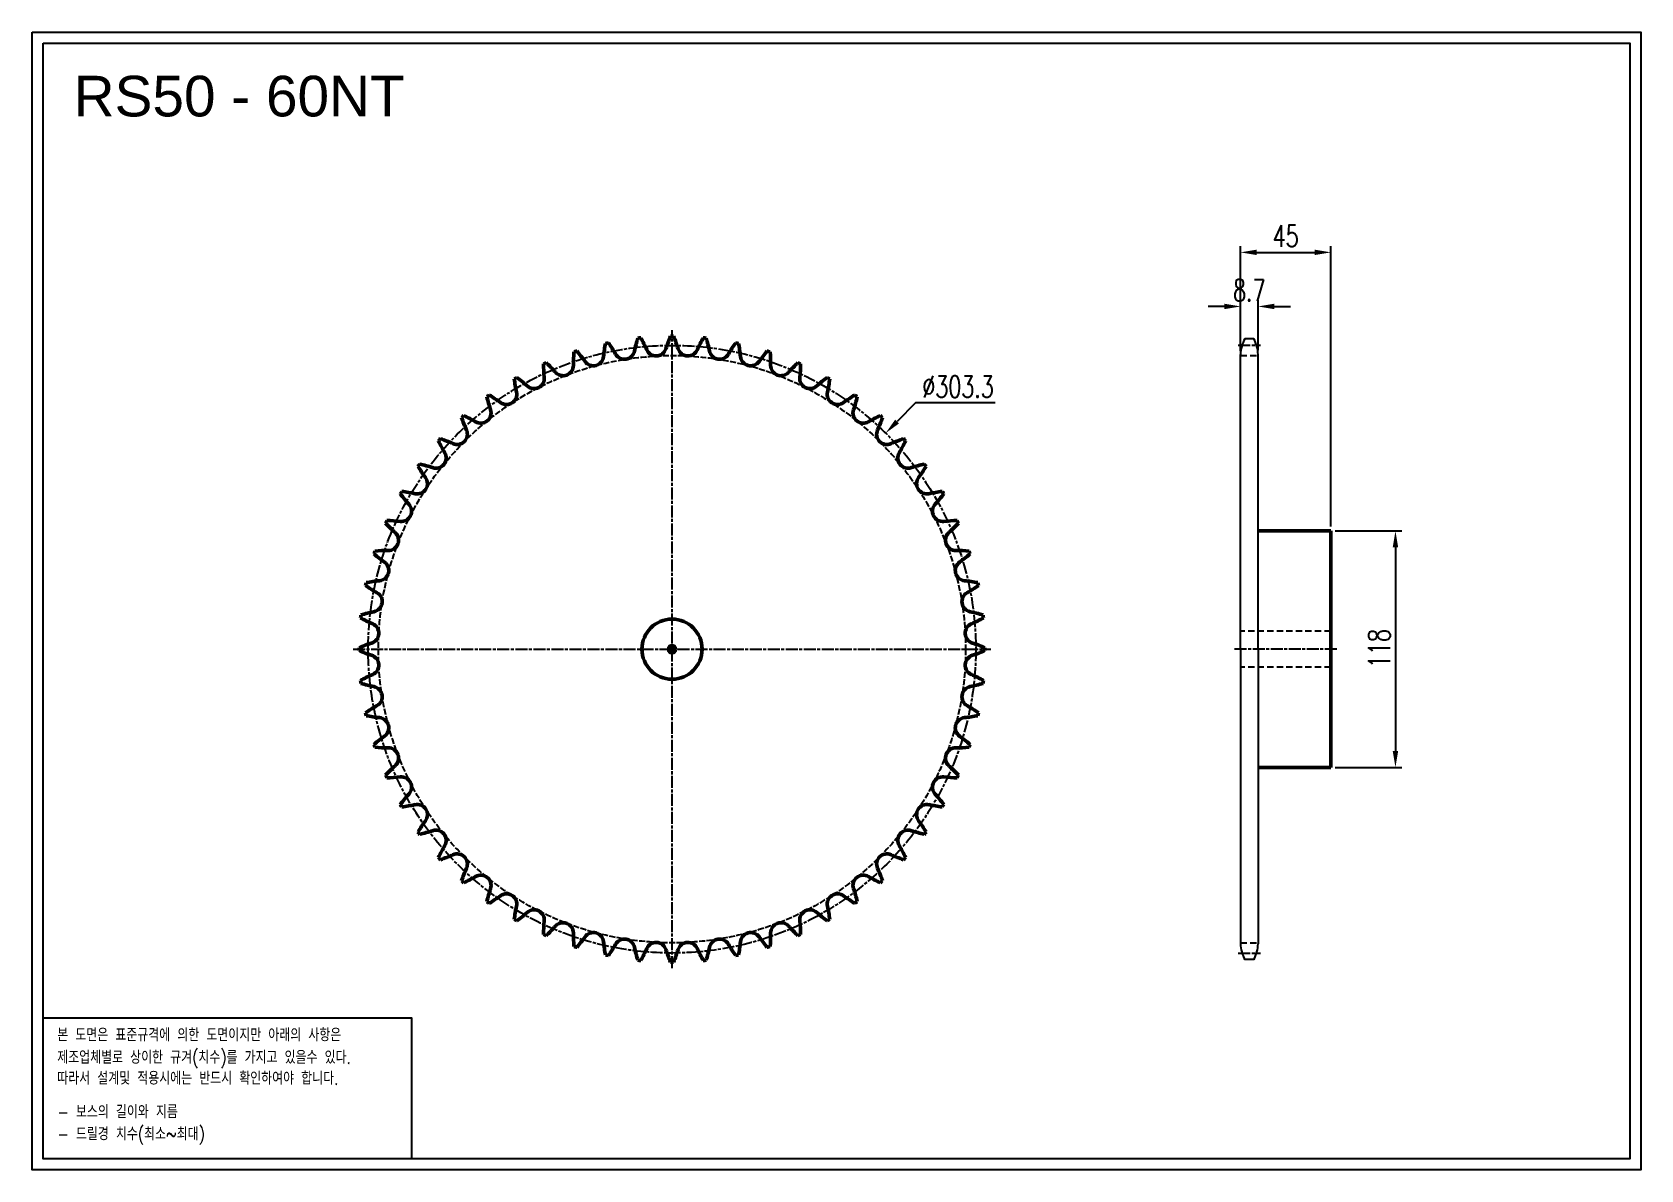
# Model space of a CAD drawing. Header units: millimetres. Extents: x 4 to 807, y 3050 to 3618.
import ezdxf

# ---------------------------------------------------------------- set-up
doc = ezdxf.new("R2010")
doc.units = ezdxf.units.MM
for name, pattern in [('AM_ISO02W050', [7.5, 6, -1.5]), ('AM_ISO02W050x2', [3.75, 3, -0.75]), ('AM_ISO08W050', [18, 12, -1.5, 3, -1.5]), ('AM_ISO08W050x2', [9, 6, -0.75, 1.5, -0.75]), ('HIDDEN', [9.525, 6.35, -3.175])]:
    doc.linetypes.add(name, pattern=pattern)
doc.layers.add('13', color=7, linetype='Continuous', lineweight=50, plot=False)
for name, color, linetype, lineweight in [('20', 7, 'Continuous', 50), ('21', 6, 'AM_ISO02W050', 25), ('22', 30, 'AM_ISO08W050', 25), ('23', 40, 'AM_ISO08W050', 25), ('VIS', 7, 'Continuous', 50)]:
    doc.layers.add(name, color=color, linetype=linetype, lineweight=lineweight)
doc.layers.add('HL', color=2, linetype='HIDDEN')
doc.layers.add('S-DIM', color=7, linetype='Continuous')
doc.styles.add('HAN', font='ROMANS.shx', dxfattribs={"width": 0.7, "bigfont": 'whgtxt.shx'})
doc.styles.add('HSG', font='SIMPLEX.shx', dxfattribs={"width": 0.7, "bigfont": 'HSG.shx'})
doc.styles.get("Standard").update_dxf_attribs({"font": 'arial.ttf'})
doc.dimstyles.new('APP23', dxfattribs={"dimscale": 4.5, "dimtxt": 2.4, "dimasz": 1.8, "dimexe": 0.7, "dimexo": 0.5, "dimgap": 0.6, "dimtad": 1, "dimtoh": 1, "dimdec": 1, "dimrnd": 0.01, "dimzin": 9, "dimdsep": 46, "dimtxsty": 'HSG', "dimcen": 0, "dimclrd": 1, "dimclre": 1, "dimclrt": 256, "dimazin": 2, "dimtp": 1, "dimtm": 1, "dimtfac": 0.5, "dimtdec": 1, "dimtix": 1, "dimtofl": 0, "dimtmove": 0, "dimatfit": 3, "dimfxl": 0, "dimtvp": 1, "dimtolj": 2, "dimlwd": -1, "dimlwe": -1, "dimarcsym": 0})

# ---------------------------------------------------------------- blocks, each defined once
blk = doc.blocks.new('*D1')
at = {"layer": 'Defpoints', "color": 0, "transparency": 16777216}
for p in [(430.24, 3418.06), (216.94, 3202.39)]:
    blk.add_point(p, dxfattribs=at)
at = {"layer": 'S-DIM', "color": 1, "transparency": 16777216}
for p, q in [((445.14, 3433.13), (435.93, 3423.82)), ((484.92, 3433.13), (445.14, 3433.13))]:
    blk.add_line(p, q, dxfattribs=at)
blk.add_solid([(434.97, 3424.77), (436.89, 3422.87), (430.24, 3418.06)], dxfattribs=at)
at = {"layer": 'S-DIM', "transparency": 16777216, "insert": (466.38, 3441.23), "char_height": 10.8, "attachment_point": 5, "style": 'HSG'}
blk.add_mtext('\\A2;∅303.3', dxfattribs=at)
blk = doc.blocks.new('*D2')
at = {"layer": 'Defpoints', "color": 0, "transparency": 16777216}
for p in [(616.14, 3481.29), (607.44, 3456.8), (616.14, 3457.26)]:
    blk.add_point(p, dxfattribs=at)
at = {"layer": 'S-DIM', "color": 1, "transparency": 16777216}
for p, q in [((599.34, 3481.29), (591.24, 3481.29)), ((607.44, 3459.05), (607.44, 3484.44)), ((616.14, 3459.51), (616.14, 3484.44)), ((624.24, 3481.29), (632.34, 3481.29))]:
    blk.add_line(p, q, dxfattribs=at)
for points in [[(599.34, 3482.64), (599.34, 3479.94), (607.44, 3481.29)], [(624.24, 3482.64), (624.24, 3479.94), (616.14, 3481.29)]]:
    blk.add_solid(points, dxfattribs=at)
at = {"layer": 'S-DIM', "transparency": 16777216, "insert": (611.79, 3489.39), "char_height": 10.8, "attachment_point": 5, "style": 'HSG'}
blk.add_mtext('\\A2;8.7', dxfattribs=at)
blk = doc.blocks.new('*D3')
at = {"layer": 'Defpoints', "color": 0, "transparency": 16777216}
for p in [(652.44, 3508.29), (607.44, 3456.8), (652.44, 3369.22)]:
    blk.add_point(p, dxfattribs=at)
at = {"layer": 'S-DIM', "color": 1, "transparency": 16777216}
for p, q in [((607.44, 3459.05), (607.44, 3511.44)), ((652.44, 3371.47), (652.44, 3511.44)), ((615.54, 3508.29), (644.34, 3508.29))]:
    blk.add_line(p, q, dxfattribs=at)
for points in [[(615.54, 3509.64), (615.54, 3506.94), (607.44, 3508.29)], [(644.34, 3509.64), (644.34, 3506.94), (652.44, 3508.29)]]:
    blk.add_solid(points, dxfattribs=at)
at = {"layer": 'S-DIM', "transparency": 16777216, "insert": (629.94, 3516.39), "char_height": 10.8, "attachment_point": 5, "style": 'HSG'}
blk.add_mtext('\\A2;45', dxfattribs=at)
blk = doc.blocks.new('*D4')
at = {"layer": 'Defpoints', "color": 0, "transparency": 16777216}
for p in [(652.44, 3369.22), (652.44, 3251.22), (684.74, 3251.22)]:
    blk.add_point(p, dxfattribs=at)
at = {"layer": 'S-DIM', "color": 1, "transparency": 16777216}
for p, q in [((654.69, 3369.22), (687.89, 3369.22)), ((684.74, 3361.12), (684.74, 3259.32)), ((654.69, 3251.22), (687.89, 3251.22))]:
    blk.add_line(p, q, dxfattribs=at)
for points in [[(683.39, 3361.12), (686.09, 3361.12), (684.74, 3369.22)], [(683.39, 3259.32), (686.09, 3259.32), (684.74, 3251.22)]]:
    blk.add_solid(points, dxfattribs=at)
at = {"layer": 'S-DIM', "transparency": 16777216, "insert": (676.64, 3310.59), "char_height": 10.8, "attachment_point": 5, "rotation": 90, "style": 'HSG'}
blk.add_mtext('\\A2;118', dxfattribs=at)

msp = doc.modelspace()

# ---------------------------------------------------------------- linework, layer by layer
for p, q in [((614.01, 3465.2), (609.57, 3465.2)), ((607.44, 3310.22), (607.44, 3457.26)), ((616.14, 3310.22), (616.14, 3457.26)), ((607.44, 3310.22), (607.44, 3163.19)), ((616.14, 3310.22), (616.14, 3163.19)), ((614.01, 3155.25), (609.57, 3155.25))]:
    msp.add_line(p, q)
for points in [[(4.16, 3618.19), (807.25, 3618.19), (807.25, 3050.35), (4.16, 3050.35)], [(9.57, 3612.78), (801.84, 3612.78), (801.84, 3055.76), (9.57, 3055.76)]]:
    msp.add_lwpolyline(points, close=True)
at = {"color": 6}
msp.add_lwpolyline([(9.57, 3126.25), (193.57, 3126.25), (193.57, 3055.76), (9.57, 3055.76)], close=True, dxfattribs=at)
for centre, start, end in [((623.31, 3457.26), 150, 180), ((600.26, 3457.26), 0, 30), ((623.31, 3163.19), 180, 210), ((600.26, 3163.19), 330, 0)]:
    msp.add_arc(centre, 15.87, start, end)
at = {"layer": '13', "color": 4}
for p, q in [((321.84, 3308.47), (325.34, 3311.97)), ((321.84, 3311.97), (325.34, 3308.47))]:
    msp.add_line(p, q, dxfattribs=at)
msp.add_circle((323.59, 3310.22), 1.75, dxfattribs=at)
at = {"layer": '20'}
msp.add_circle((323.59, 3310.22), 15, dxfattribs=at)
for centre, radius, start, end in [((364.64, 3448.68), 75.59, 169.17813, 174.25), ((323.59, 3310.22), 156.22, 101.73063, 102.26937), ((229.77, 3420.02), 75.59, 29.75, 34.82187), ((378.89, 3443.63), 75.59, 163.17813, 168.25), ((323.59, 3310.22), 156.22, 95.73063, 96.26937), ((241.76, 3429.22), 75.59, 23.75, 28.82187), ((392.53, 3437.12), 75.59, 157.17813, 162.25), ((323.59, 3310.22), 156.22, 89.73063, 90.26937), ((254.65, 3437.12), 75.59, 17.75, 22.82187), ((405.41, 3429.22), 75.59, 151.17813, 156.25), ((323.59, 3310.22), 156.22, 83.73063, 84.26937), ((268.29, 3443.63), 75.59, 11.75, 16.82187), ((417.4, 3420.02), 75.59, 145.17813, 150.25), ((323.59, 3310.22), 156.22, 77.73063, 78.26937), ((282.54, 3448.68), 75.59, 5.75, 10.82187), ((349.94, 3452.21), 75.59, 175.17813, 180.25), ((323.59, 3310.22), 156.22, 107.73063, 108.26937), ((218.81, 3409.61), 75.59, 35.75, 40.82187), ((284.32, 3456.77), 5.13, 215.75, 354.25), ((299.86, 3460.07), 5.13, 209.75, 348.25), ((315.65, 3461.73), 5.13, 203.75, 342.25), ((331.53, 3461.73), 5.13, 197.75, 336.25), ((347.32, 3460.07), 5.13, 191.75, 330.25), ((362.86, 3456.77), 5.13, 185.75, 324.25), ((428.37, 3409.61), 75.59, 139.17813, 144.25), ((323.59, 3310.22), 156.22, 71.73063, 72.26937), ((297.24, 3452.21), 75.59, 359.75, 4.82187), ((323.59, 3310.22), 156.22, 119.73063, 120.26937), ((200.44, 3385.65), 75.59, 47.75, 52.82187), ((254.71, 3445.4), 5.13, 227.75, 6.25), ((323.59, 3310.22), 156.22, 113.73063, 114.26937), ((334.95, 3454.19), 75.59, 181.17813, 186.25), ((209, 3398.11), 75.59, 41.75, 46.82187), ((269.22, 3451.86), 5.13, 221.75, 0.25), ((377.96, 3451.86), 5.13, 179.75, 318.25), ((438.18, 3398.11), 75.59, 133.17813, 138.25), ((323.59, 3310.22), 156.22, 65.73063, 66.26937), ((392.47, 3445.4), 5.13, 173.75, 312.25), ((312.23, 3454.19), 75.59, 353.75, 358.82187), ((446.74, 3385.65), 75.59, 127.17813, 132.25), ((323.59, 3310.22), 156.22, 59.73063, 60.26937), ((240.96, 3437.46), 5.13, 233.75, 12.25), ((319.84, 3454.59), 75.59, 187.17813, 192.25), ((406.22, 3437.46), 5.13, 167.75, 306.25), ((327.34, 3454.59), 75.59, 347.75, 352.82187), ((228.11, 3428.13), 5.13, 239.75, 18.25), ((323.59, 3310.22), 156.22, 125.73063, 126.26937), ((304.77, 3453.41), 75.59, 193.17813, 198.25), ((193.23, 3372.37), 75.59, 53.75, 58.82187), ((453.95, 3372.37), 75.59, 121.17813, 126.25), ((419.07, 3428.13), 5.13, 161.75, 300.25), ((342.41, 3453.41), 75.59, 341.75, 346.82187), ((323.59, 3310.22), 156.22, 53.73063, 54.26937), ((323.59, 3310.22), 156.22, 131.73063, 132.26937), ((289.91, 3450.66), 75.59, 199.17813, 204.25), ((187.45, 3358.4), 75.59, 59.75, 64.82187), ((459.73, 3358.4), 75.59, 115.17813, 120.25), ((357.27, 3450.66), 75.59, 335.75, 340.82187), ((323.59, 3310.22), 156.22, 47.73063, 48.26937), ((323.59, 3310.22), 156.22, 137.73063, 138.26937), ((275.41, 3446.37), 75.59, 205.17813, 210.25), ((183.16, 3343.9), 75.59, 65.75, 70.82187), ((216.31, 3417.5), 5.13, 245.75, 24.25), ((430.87, 3417.5), 5.13, 155.75, 294.25), ((464.02, 3343.9), 75.59, 109.17813, 114.25), ((371.76, 3446.37), 75.59, 329.75, 334.82187), ((323.59, 3310.22), 156.22, 41.73063, 42.26937), ((205.68, 3405.7), 5.13, 251.75, 30.25), ((441.49, 3405.7), 5.13, 149.75, 288.25), ((323.59, 3310.22), 156.22, 143.73063, 144.26937), ((261.45, 3440.59), 75.59, 211.17813, 216.25), ((180.41, 3329.04), 75.59, 71.75, 76.82187), ((466.77, 3329.04), 75.59, 103.17813, 108.25), ((385.73, 3440.59), 75.59, 323.75, 328.82187), ((323.59, 3310.22), 156.22, 35.73063, 36.26937), ((196.35, 3392.85), 5.13, 257.75, 36.25), ((450.83, 3392.85), 5.13, 143.75, 282.25), ((188.41, 3379.1), 5.13, 263.75, 42.25), ((323.59, 3310.22), 156.22, 149.73063, 150.26937), ((248.16, 3433.38), 75.59, 217.17813, 222.25), ((179.22, 3313.97), 75.59, 77.75, 82.82187), ((467.96, 3313.97), 75.59, 97.17813, 102.25), ((458.77, 3379.1), 5.13, 137.75, 276.25), ((399.02, 3433.38), 75.59, 317.75, 322.82187), ((323.59, 3310.22), 156.22, 29.73063, 30.26937), ((323.59, 3310.22), 156.22, 155.73063, 156.26937), ((235.7, 3424.82), 75.59, 223.17813, 228.25), ((179.62, 3298.86), 75.59, 83.75, 88.82187), ((467.56, 3298.86), 75.59, 91.17813, 96.25), ((411.48, 3424.82), 75.59, 311.75, 316.82187), ((323.59, 3310.22), 156.22, 23.73063, 24.26937), ((181.95, 3364.59), 5.13, 269.75, 48.25), ((465.23, 3364.59), 5.13, 131.75, 270.25), ((323.59, 3310.22), 156.22, 161.73063, 162.26937), ((224.21, 3415), 75.59, 229.17813, 234.25), ((181.6, 3283.87), 75.59, 89.75, 94.82187), ((465.58, 3283.87), 75.59, 85.17813, 90.25), ((422.97, 3415), 75.59, 305.75, 310.82187), ((323.59, 3310.22), 156.22, 17.73063, 18.26937), ((177.04, 3349.49), 5.13, 275.75, 54.25), ((470.14, 3349.49), 5.13, 125.75, 264.25), ((323.59, 3310.22), 156.22, 167.73063, 168.26937), ((213.8, 3404.04), 75.59, 235.17813, 240.25), ((185.13, 3269.18), 75.59, 95.75, 100.82187), ((462.05, 3269.18), 75.59, 79.17813, 84.25), ((433.38, 3404.04), 75.59, 299.75, 304.82187), ((323.59, 3310.22), 156.22, 11.73063, 12.26937), ((173.74, 3333.96), 5.13, 281.75, 60.25), ((473.44, 3333.96), 5.13, 119.75, 258.25), ((323.59, 3310.22), 156.22, 173.73063, 174.26937), ((204.59, 3392.05), 75.59, 241.17813, 246.25), ((190.18, 3254.93), 75.59, 101.75, 106.82187), ((457, 3254.93), 75.59, 73.17813, 78.25), ((442.59, 3392.05), 75.59, 293.75, 298.82187), ((323.59, 3310.22), 156.22, 5.73063, 6.26937), ((172.08, 3318.16), 5.13, 287.75, 66.25), ((475.1, 3318.16), 5.13, 113.75, 252.25), ((196.69, 3241.29), 75.59, 107.75, 112.82187), ((323.59, 3310.22), 156.22, 179.73063, 180.26937), ((196.69, 3379.16), 75.59, 247.17813, 252.25), ((450.49, 3241.29), 75.59, 67.17813, 72.25), ((450.49, 3379.16), 75.59, 287.75, 292.82187), ((323.59, 3310.22), 156.22, 359.73063, 0.26937), ((172.08, 3302.28), 5.13, 293.75, 72.25), ((475.1, 3302.28), 5.13, 107.75, 246.25), ((204.59, 3228.4), 75.59, 113.75, 118.82187), ((323.59, 3310.22), 156.22, 185.73063, 186.26937), ((190.18, 3365.52), 75.59, 253.17813, 258.25), ((457, 3365.52), 75.59, 281.75, 286.82187), ((442.59, 3228.4), 75.59, 61.17813, 66.25), ((323.59, 3310.22), 156.22, 353.73063, 354.26937), ((173.74, 3286.49), 5.13, 299.75, 78.25), ((473.44, 3286.49), 5.13, 101.75, 240.25), ((213.8, 3216.41), 75.59, 119.75, 124.82187), ((323.59, 3310.22), 156.22, 191.73063, 192.26937), ((185.13, 3351.27), 75.59, 259.17813, 264.25), ((462.05, 3351.27), 75.59, 275.75, 280.82187), ((433.38, 3216.41), 75.59, 55.17813, 60.25), ((323.59, 3310.22), 156.22, 347.73063, 348.26937), ((177.04, 3270.96), 5.13, 305.75, 84.25), ((470.14, 3270.96), 5.13, 95.75, 234.25), ((224.21, 3205.45), 75.59, 125.75, 130.82187), ((323.59, 3310.22), 156.22, 197.73063, 198.26937), ((181.6, 3336.57), 75.59, 265.17813, 270.25), ((181.95, 3255.85), 5.13, 311.75, 90.25), ((465.23, 3255.85), 5.13, 89.75, 228.25), ((465.58, 3336.57), 75.59, 269.75, 274.82187), ((422.97, 3205.45), 75.59, 49.17813, 54.25), ((323.59, 3310.22), 156.22, 341.73063, 342.26937), ((235.7, 3195.63), 75.59, 131.75, 136.82187), ((323.59, 3310.22), 156.22, 203.73063, 204.26937), ((179.62, 3321.59), 75.59, 271.17813, 276.25), ((188.41, 3241.35), 5.13, 317.75, 96.25), ((458.77, 3241.35), 5.13, 83.75, 222.25), ((467.56, 3321.59), 75.59, 263.75, 268.82187), ((411.48, 3195.63), 75.59, 43.17813, 48.25), ((323.59, 3310.22), 156.22, 335.73063, 336.26937), ((248.16, 3187.07), 75.59, 137.75, 142.82187), ((399.02, 3187.07), 75.59, 37.17813, 42.25), ((323.59, 3310.22), 156.22, 209.73063, 210.26937), ((179.22, 3306.48), 75.59, 277.17813, 282.25), ((196.35, 3227.59), 5.13, 323.75, 102.25), ((450.83, 3227.59), 5.13, 77.75, 216.25), ((467.96, 3306.48), 75.59, 257.75, 262.82187), ((323.59, 3310.22), 156.22, 329.73063, 330.26937), ((261.45, 3179.86), 75.59, 143.75, 148.82187), ((385.73, 3179.86), 75.59, 31.17813, 36.25), ((323.59, 3310.22), 156.22, 215.73063, 216.26937), ((180.41, 3291.41), 75.59, 283.17813, 288.25), ((205.68, 3214.75), 5.13, 329.75, 108.25), ((441.49, 3214.75), 5.13, 71.75, 210.25), ((466.77, 3291.41), 75.59, 251.75, 256.82187), ((323.59, 3310.22), 156.22, 323.73063, 324.26937), ((275.41, 3174.08), 75.59, 149.75, 154.82187), ((323.59, 3310.22), 156.22, 221.73063, 222.26937), ((183.16, 3276.54), 75.59, 289.17813, 294.25), ((216.31, 3202.94), 5.13, 335.75, 114.25), ((430.87, 3202.94), 5.13, 65.75, 204.25), ((464.02, 3276.54), 75.59, 245.75, 250.82187), ((371.76, 3174.08), 75.59, 25.17813, 30.25), ((323.59, 3310.22), 156.22, 317.73063, 318.26937), ((289.91, 3169.79), 75.59, 155.75, 160.82187), ((187.45, 3262.05), 75.59, 295.17813, 300.25), ((228.11, 3192.32), 5.13, 341.75, 120.25), ((419.07, 3192.32), 5.13, 59.75, 198.25), ((459.73, 3262.05), 75.59, 239.75, 244.82187), ((357.27, 3169.79), 75.59, 19.17813, 24.25), ((323.59, 3310.22), 156.22, 227.73063, 228.26937), ((304.77, 3167.04), 75.59, 161.75, 166.82187), ((342.41, 3167.04), 75.59, 13.17813, 18.25), ((323.59, 3310.22), 156.22, 311.73063, 312.26937), ((323.59, 3310.22), 156.22, 233.73063, 234.26937), ((193.23, 3248.08), 75.59, 301.17813, 306.25), ((240.96, 3182.98), 5.13, 347.75, 126.25), ((319.84, 3165.86), 75.59, 167.75, 172.82187), ((406.22, 3182.98), 5.13, 53.75, 192.25), ((327.34, 3165.86), 75.59, 7.17813, 12.25), ((453.95, 3248.08), 75.59, 233.75, 238.82187), ((323.59, 3310.22), 156.22, 305.73063, 306.26937), ((323.59, 3310.22), 156.22, 239.73063, 240.26937), ((200.44, 3234.8), 75.59, 307.17813, 312.25), ((254.71, 3175.04), 5.13, 353.75, 132.25), ((334.95, 3166.26), 75.59, 173.75, 178.82187), ((269.22, 3168.59), 5.13, 359.75, 138.25), ((377.96, 3168.59), 5.13, 41.75, 180.25), ((392.47, 3175.04), 5.13, 47.75, 186.25), ((312.23, 3166.26), 75.59, 1.17813, 6.25), ((446.74, 3234.8), 75.59, 227.75, 232.82187), ((323.59, 3310.22), 156.22, 299.73063, 300.26937), ((323.59, 3310.22), 156.22, 245.73063, 246.26937), ((209, 3222.34), 75.59, 313.17813, 318.25), ((349.94, 3168.23), 75.59, 179.75, 184.82187), ((218.81, 3210.84), 75.59, 319.17813, 324.25), ((284.32, 3163.68), 5.13, 5.75, 144.25), ((364.64, 3171.77), 75.59, 185.75, 190.82187), ((299.86, 3160.38), 5.13, 11.75, 150.25), ((347.32, 3160.38), 5.13, 29.75, 168.25), ((282.54, 3171.77), 75.59, 349.17813, 354.25), ((362.86, 3163.68), 5.13, 35.75, 174.25), ((428.37, 3210.84), 75.59, 215.75, 220.82187), ((297.24, 3168.23), 75.59, 355.17813, 0.25), ((438.18, 3222.34), 75.59, 221.75, 226.82187), ((323.59, 3310.22), 156.22, 293.73063, 294.26937), ((323.59, 3310.22), 156.22, 251.73063, 252.26937), ((323.59, 3310.22), 156.22, 257.73063, 258.26937), ((229.77, 3200.43), 75.59, 325.17813, 330.25), ((378.89, 3176.81), 75.59, 191.75, 196.82187), ((241.76, 3191.23), 75.59, 331.17813, 336.25), ((315.65, 3158.72), 5.13, 17.75, 156.25), ((392.53, 3183.33), 75.59, 197.75, 202.82187), ((254.65, 3183.33), 75.59, 337.17813, 342.25), ((331.53, 3158.72), 5.13, 23.75, 162.25), ((405.41, 3191.23), 75.59, 203.75, 208.82187), ((268.29, 3176.81), 75.59, 343.17813, 348.25), ((417.4, 3200.43), 75.59, 209.75, 214.82187), ((323.59, 3310.22), 156.22, 281.73063, 282.26937), ((323.59, 3310.22), 156.22, 287.73063, 288.26937), ((323.59, 3310.22), 156.22, 263.73063, 264.26937), ((323.59, 3310.22), 156.22, 269.73063, 270.26937), ((323.59, 3310.22), 156.22, 275.73063, 276.26937)]:
    msp.add_arc(centre, radius, start, end, dxfattribs=at)
at = {"layer": '21', "linetype": 'AM_ISO02W050x2'}
msp.add_circle((323.59, 3310.22), 146.58, dxfattribs=at)
at = {"layer": '22', "linetype": 'AM_ISO08W050x2'}
for p, q in [((606.26, 3461.89), (617.32, 3461.89)), ((655.47, 3310.22), (604.41, 3310.22)), ((606.26, 3158.56), (617.32, 3158.56))]:
    msp.add_line(p, q, dxfattribs=at)
msp.add_circle((323.59, 3310.22), 151.66, dxfattribs=at)
at = {"layer": '23', "linetype": 'AM_ISO08W050x2'}
for p, q in [((323.59, 3151), (323.59, 3469.44)), ((164.37, 3310.22), (482.81, 3310.22))]:
    msp.add_line(p, q, dxfattribs=at)
at = {"layer": 'HL', "ltscale": 0.5}
for p, q in [((607.44, 3456.8), (616.14, 3456.8)), ((652.44, 3319.22), (607.44, 3319.22)), ((652.44, 3301.22), (607.44, 3301.22)), ((607.44, 3163.64), (616.14, 3163.64))]:
    msp.add_line(p, q, dxfattribs=at)
at = {"layer": 'VIS'}
for p, q in [((652.44, 3369.22), (616.14, 3369.22)), ((652.44, 3369.22), (652.44, 3251.22)), ((652.44, 3251.22), (616.14, 3251.22))]:
    msp.add_line(p, q, dxfattribs=at)

# ---------------------------------------------------------------- texts
msp.add_text('RS50 - 60NT', height=20.28).set_placement((24.84, 3576.14))
at = {"color": 6, "style": 'HAN', "width": 0.8}
for s, p in [('본 도면은 표준규격에 의한 도면이지만 아래의 사항은', (16.68, 3114.5)), ('제조업체별로 상이한 규겨(치수)를 가지고 있을수 있다.', (16.68, 3103.29)), ('따라서 설계및 적용시에는 반드시 확인하여야 합니다.', (16.68, 3092.87)), ('- 보스의 길이와 지름', (16.68, 3076.1)), ('- 드릴경 치수(최소~최대)', (16.68, 3065.08))]:
    msp.add_text(s, height=6.4696, dxfattribs=at).set_placement(p)

# ---------------------------------------------------------------- dimensions: what is measured, and where the dimension line sits
at = {"layer": 'S-DIM'}
dim = msp.add_linear_dim(base=(652.44, 3508.29), p1=(607.44, 3456.8), p2=(652.44, 3369.22), dimstyle='APP23', dxfattribs=at)
dim.commit()
dim.dimension.update_dxf_attribs({"geometry": '*D3', "text_midpoint": (629.94, 3516.39)})
dim = msp.add_linear_dim(base=(616.14, 3481.29), p1=(607.44, 3456.8), p2=(616.14, 3457.26), dimstyle='APP23', dxfattribs=at)
dim.commit()
dim.dimension.update_dxf_attribs({"geometry": '*D2', "text_midpoint": (611.79, 3481.29), "dimtype": 128})
at = {"layer": 'S-DIM', "color": 3}
dim = msp.add_diameter_dim_2p(p1=(216.94, 3202.39), p2=(430.24, 3418.06), dimstyle='APP23', dxfattribs=at)
dim.commit()
dim.dimension.update_dxf_attribs({"geometry": '*D1', "text_midpoint": (466.38, 3433.13), "dimtype": 131})
at = {"layer": 'S-DIM'}
dim = msp.add_linear_dim(base=(684.74, 3251.22), p1=(652.44, 3369.22), p2=(652.44, 3251.22), angle=90, dimstyle='APP23', dxfattribs=at)
dim.commit()
dim.dimension.update_dxf_attribs({"geometry": '*D4', "text_midpoint": (684.74, 3310.59), "dimtype": 128})

doc.saveas('drawing.dxf')
